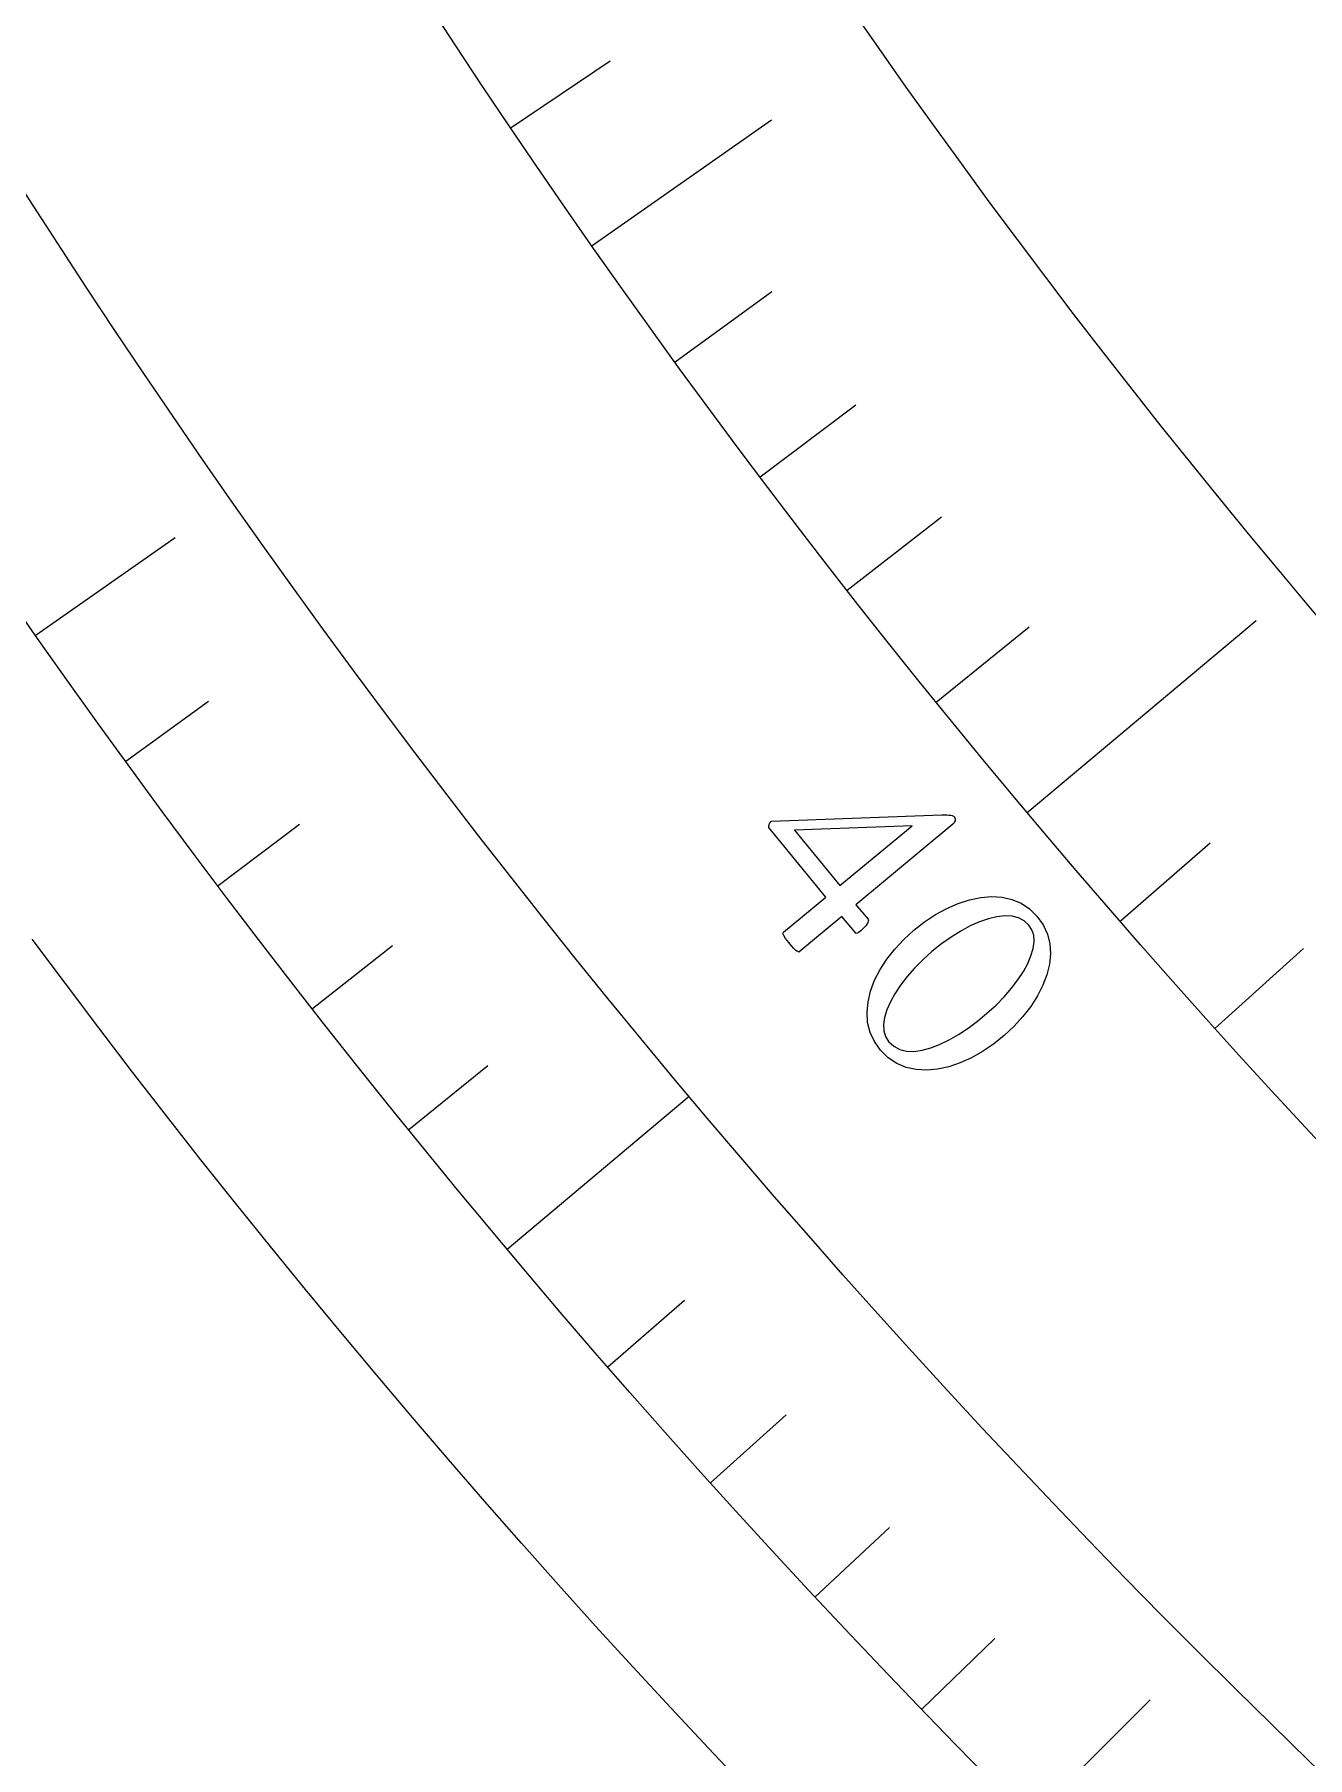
# Model space of a CAD drawing. Header units: millimetres. Extents: x -60 to 60, y -60 to 77.
# Drawn here: x -48.18 to -39.74, y -41.16 to -29.75 of the extents above; entities that cross this region are included whole.
import ezdxf

# ---------------------------------------------------------------- set-up
doc = ezdxf.new("R2010")
doc.units = ezdxf.units.MM
for name, color, linetype in [('CUT_OUTER', 1, 'Continuous'), ('ENGRAVE', 7, 'Continuous'), ('ENGRAVE_FINE', 8, 'Continuous'), ('TEXT', 5, 'Continuous')]:
    doc.layers.add(name, color=color, linetype=linetype)

msp = doc.modelspace()

# ---------------------------------------------------------------- linework, layer by layer
at = {"layer": 'CUT_OUTER'}
msp.add_lwpolyline([(-43.4548, -41.3724), (-43.7079, -41.105), (-43.9593, -40.8361), (-44.209, -40.5656), (-44.4571, -40.2935), (-44.7035, -40.02), (-44.9482, -39.7449), (-45.1912, -39.4684), (-45.4325, -39.1904), (-45.6721, -38.9109), (-45.91, -38.6299), (-46.1462, -38.3475), (-46.3806, -38.0636), (-46.6133, -37.7783), (-46.8442, -37.4916), (-47.0734, -37.2034), (-47.3008, -36.9139), (-47.5264, -36.623), (-47.7502, -36.3307), (-47.9722, -36.037), (-48.1925, -35.742)], dxfattribs=at)
at = {"layer": 'ENGRAVE'}
for points in [[(-44.48, -31.1452), (-43.2905, -30.3124)], [(-48.1661, -33.7263), (-47.2446, -33.081)], [(-41.5962, -34.9034), (-40.0794, -33.6306)], [(-45.0434, -37.7959), (-43.8369, -36.7835)], [(-41.5779, -41.5779), (-40.7824, -40.7824)]]:
    msp.add_lwpolyline(points, dxfattribs=at)
for radius in [58.8, 58.8, 57.225, 54.3, 54.3, 51.99, 47.7, 47.7, 45.18, 40.5, 40.5]:
    msp.add_circle((0, 0), radius, dxfattribs=at)
at = {"layer": 'ENGRAVE_FINE'}
for points in [[(-45.0167, -30.3642), (-44.3601, -29.9213)], [(-43.9296, -31.9167), (-43.2889, -31.4512)], [(-43.3659, -32.6786), (-42.7334, -32.2019)], [(-42.789, -33.4304), (-42.1649, -32.9428)], [(-42.199, -34.1721), (-41.5835, -33.6737)], [(-47.5702, -34.5618), (-47.0241, -34.165)], [(-46.9598, -35.3867), (-46.4207, -34.9805)], [(-40.9807, -35.624), (-40.383, -35.1044)], [(-46.335, -36.2009), (-45.8031, -35.7853)], [(-40.3528, -36.3338), (-39.7642, -35.8038)], [(-45.6962, -37.004), (-45.1716, -36.5792)], [(-44.3769, -38.5763), (-43.8675, -38.1334)], [(-43.6969, -39.3449), (-43.1953, -38.8932)], [(-43.0036, -40.1015), (-42.5099, -39.6412)], [(-42.2972, -40.8459), (-41.8116, -40.377)]]:
    msp.add_lwpolyline(points, dxfattribs=at)
at = {"layer": 'TEXT'}
for points in [[(-42.0804, -34.9314), (-42.0759, -34.938), (-42.0735, -34.9448), (-42.0731, -34.9516), (-42.0747, -34.9586), (-42.0776, -34.9652), (-42.0812, -34.9712), (-42.0853, -34.9764), (-42.09, -34.9809), (-42.7318, -35.5144), (-42.6515, -35.6108), (-42.6493, -35.6159), (-42.6499, -35.6229), (-42.6531, -35.6317), (-42.6589, -35.6425), (-42.6669, -35.6541), (-42.6764, -35.6655), (-42.6874, -35.6768), (-42.7, -35.688), (-42.7087, -35.6948), (-42.7168, -35.7), (-42.7241, -35.7035), (-42.7307, -35.7053), (-42.8252, -35.592), (-43.1103, -35.8289), (-43.1111, -35.8284), (-43.1136, -35.827), (-43.1177, -35.8247), (-43.1235, -35.8214), (-43.1318, -35.8151), (-43.1435, -35.8037), (-43.1587, -35.787), (-43.1772, -35.7652), (-43.1977, -35.7388), (-43.2104, -35.7183), (-43.2153, -35.7038), (-43.2125, -35.6953), (-42.9317, -35.4634), (-43.3092, -35.0014), (-43.3096, -34.9952), (-43.309, -34.9891), (-43.3075, -34.9831), (-43.305, -34.9772), (-43.3021, -34.9718), (-43.299, -34.9671), (-43.2957, -34.9632), (-43.2924, -34.9601), (-42.1615, -34.9184), (-42.1524, -34.9185), (-42.1419, -34.9188), (-42.13, -34.9193), (-42.1166, -34.92), (-42.1038, -34.9213), (-42.0935, -34.9236), (-42.0857, -34.927), (-42.0804, -34.9314)], [(-42.3602, -34.9912), (-43.1385, -35.0193), (-42.8381, -35.3861)], [(-41.5332, -35.5903), (-41.4916, -35.6477), (-41.4625, -35.7083), (-41.4459, -35.7722), (-41.4417, -35.8394), (-41.4487, -35.9084), (-41.4655, -35.9779), (-41.492, -36.0479), (-41.5284, -36.1183), (-41.5731, -36.1878), (-41.6249, -36.2547), (-41.6837, -36.319), (-41.7496, -36.3808), (-41.8199, -36.4376), (-41.8919, -36.4869), (-41.9656, -36.5286), (-42.041, -36.5628), (-42.1165, -36.5883), (-42.1902, -36.6042), (-42.2623, -36.6105), (-42.3327, -36.607), (-42.3996, -36.5926), (-42.4612, -36.5663), (-42.5176, -36.5279), (-42.5686, -36.4775), (-42.6093, -36.4208), (-42.6379, -36.3601), (-42.6542, -36.2955), (-42.6582, -36.2271), (-42.6513, -36.1566), (-42.6344, -36.0859), (-42.6078, -36.015), (-42.5713, -35.944), (-42.5263, -35.8743), (-42.474, -35.8076), (-42.4144, -35.7439), (-42.3476, -35.6831), (-42.2763, -35.6275), (-42.2036, -35.5793), (-42.1293, -35.5387), (-42.0536, -35.5054), (-41.9781, -35.4807), (-41.9045, -35.4656), (-41.8329, -35.4601), (-41.7632, -35.4642), (-41.6974, -35.4787), (-41.6371, -35.5046), (-41.5824, -35.5418), (-41.5332, -35.5903)], [(-41.5855, -35.6492), (-41.6168, -35.6204), (-41.6538, -35.6006), (-41.6966, -35.5896), (-41.7451, -35.5876), (-41.7979, -35.5935), (-41.8537, -35.6067), (-41.9125, -35.627), (-41.9742, -35.6546), (-42.0374, -35.6885), (-42.1007, -35.7282), (-42.1642, -35.7736), (-42.2278, -35.8247), (-42.2879, -35.8786), (-42.3427, -35.9335), (-42.392, -35.9896), (-42.4359, -36.0468), (-42.4735, -36.1036), (-42.5037, -36.1582), (-42.5266, -36.2109), (-42.5422, -36.2614), (-42.5495, -36.3085), (-42.5473, -36.3506), (-42.5358, -36.3878), (-42.515, -36.4201), (-42.4811, -36.4515), (-42.4418, -36.4729), (-42.3972, -36.4843), (-42.3472, -36.4857), (-42.2932, -36.4782), (-42.2364, -36.4631), (-42.177, -36.4403), (-42.1148, -36.4099), (-42.0513, -36.3733), (-41.9883, -36.3317), (-41.9255, -36.2851), (-41.8631, -36.2337), (-41.8029, -36.1789), (-41.7487, -36.1236), (-41.7003, -36.068), (-41.6578, -36.0121), (-41.6219, -35.9569), (-41.5931, -35.9038), (-41.5715, -35.8527), (-41.5571, -35.8036), (-41.5508, -35.7579), (-41.5534, -35.7169), (-41.565, -35.6807), (-41.5855, -35.6492)]]:
    msp.add_lwpolyline(points, close=True, dxfattribs=at)

doc.saveas('drawing.dxf')
